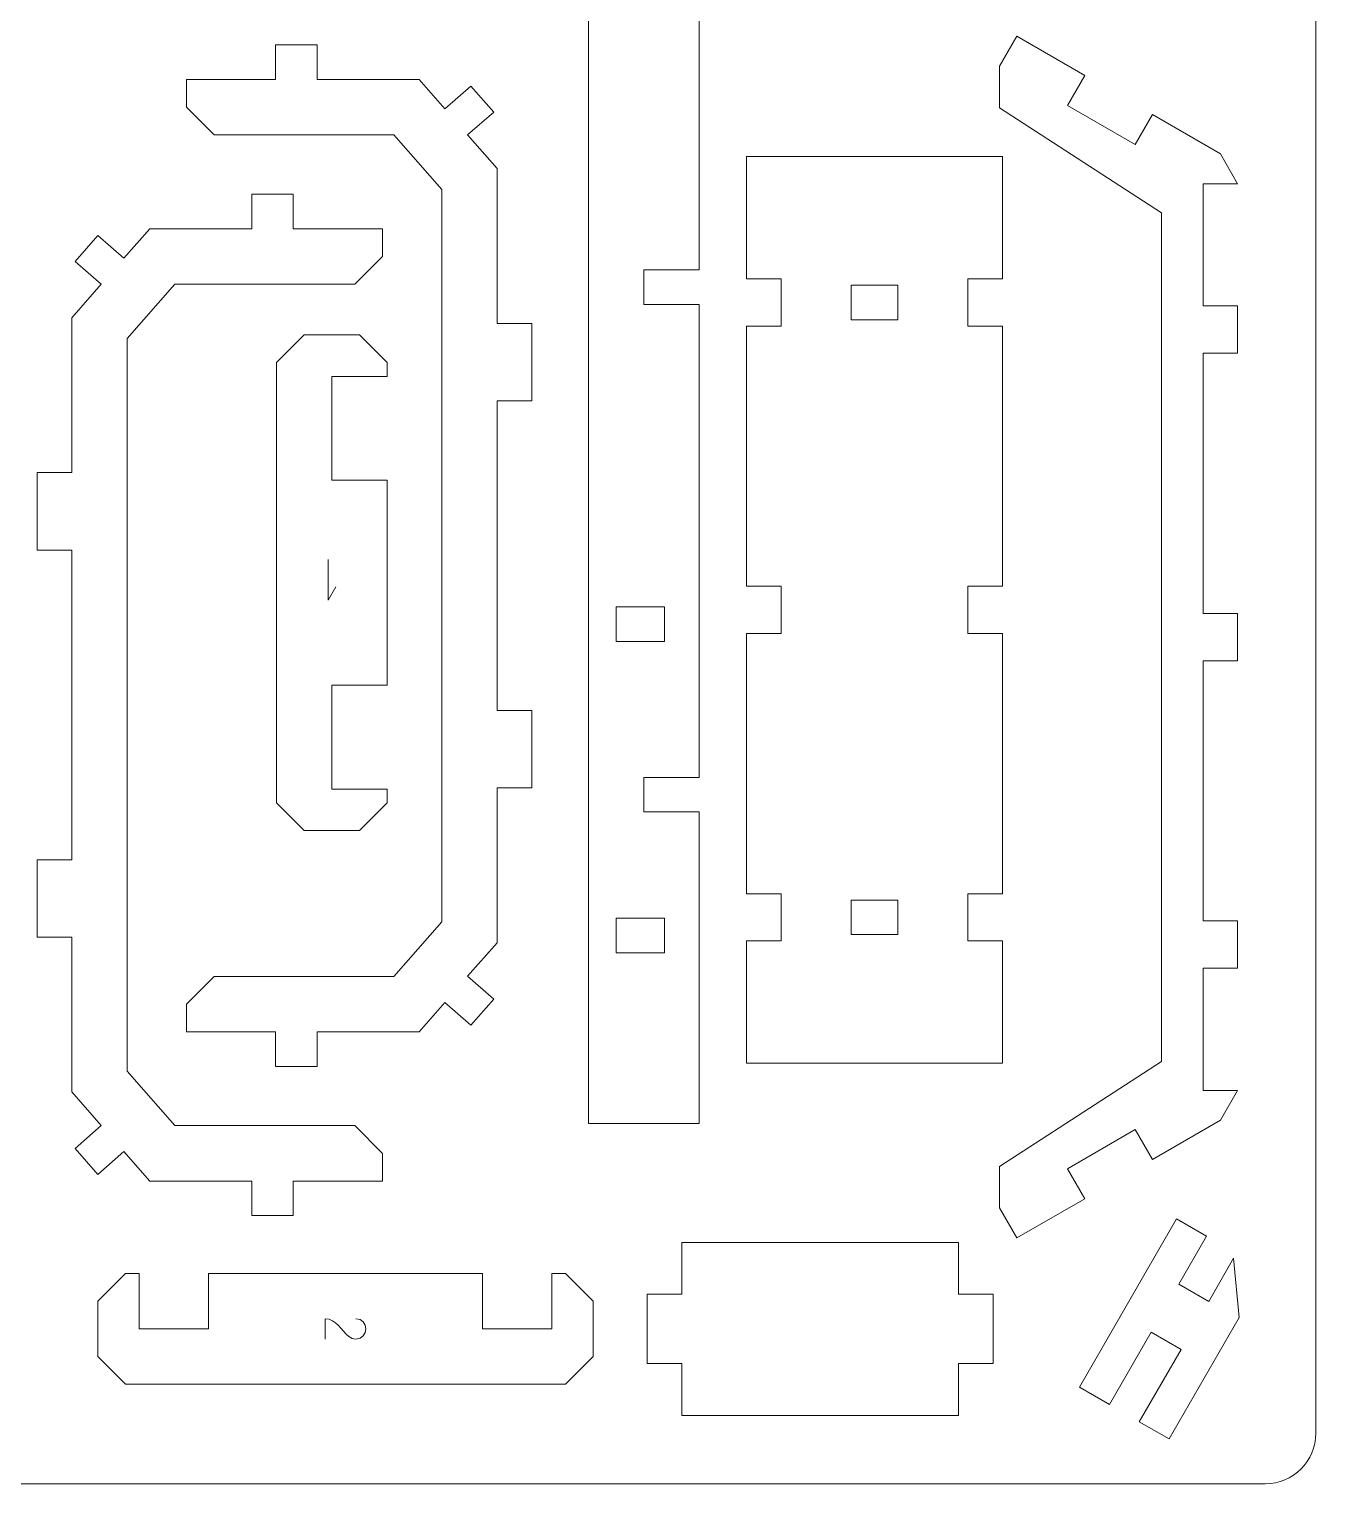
# Model space of a CAD drawing. Header units: centimetres. Extents: x -27.7 to 62.5, y 17.3 to 46.3.
# Drawn here: x 53.03 to 62.51, y 17.3 to 28.03 of the extents above; entities that cross this region are included whole.
import ezdxf

# ---------------------------------------------------------------- set-up
doc = ezdxf.new("R2010")
doc.units = ezdxf.units.CM
doc.header["$MEASUREMENT"] = 0
doc.layers.add('Camada 1', color=7, linetype='Continuous')

msp = doc.modelspace()

# ---------------------------------------------------------------- linework, layer by layer
at = {"layer": 'Camada 1', "color": 6, "lineweight": 20}
msp.add_open_spline([(48.29708, 17.67902), (48.29708, 17.67902), (48.29708, 35.93086), (48.29708, 35.93086), (48.29708, 35.93086), (48.29708, 36.13661), (48.46541, 36.30494), (48.67116, 36.30494), (48.67116, 36.30494), (48.67116, 36.30494), (62.1384, 36.30494), (62.1384, 36.30494), (62.1384, 36.30494), (62.34415, 36.30494), (62.51248, 36.13661), (62.51248, 35.93086), (62.51248, 35.93086), (62.51248, 35.93086), (62.51248, 17.67902), (62.51248, 17.67902), (62.51248, 17.67902), (62.51248, 17.47327), (62.34415, 17.30494), (62.1384, 17.30494), (62.1384, 17.30494), (62.1384, 17.30494), (48.67116, 17.30494), (48.67116, 17.30494), (48.67116, 17.30494), (48.46541, 17.30494), (48.29708, 17.47327), (48.29708, 17.67902)], degree=3, knots=[0, 0, 0, 0, 0.11111111, 0.11111111, 0.11111111, 0.11111111, 0.22222222, 0.22222222, 0.22222222, 0.22222222, 0.33333333, 0.33333333, 0.33333333, 0.33333333, 0.44444444, 0.44444444, 0.44444444, 0.44444444, 0.55555556, 0.55555556, 0.55555556, 0.55555556, 0.66666667, 0.66666667, 0.66666667, 0.66666667, 0.77777778, 0.77777778, 0.77777778, 0.77777778, 1, 1, 1, 1], dxfattribs=at)
at = {"layer": 'Camada 1', "lineweight": 9}
for points, knots in [([(57.55789, 22.25776), (57.55789, 22.25776), (57.96595, 22.25776), (57.96595, 22.25776), (57.96595, 22.25776), (57.96595, 22.25776), (57.96595, 19.96253), (57.96595, 19.96253), (57.96595, 19.96253), (57.96595, 19.96253), (57.14982, 19.96253), (57.14982, 19.96253), (57.14982, 19.96253), (57.14982, 19.96253), (57.14982, 35.93232), (57.14982, 35.93232), (57.14982, 35.93232), (57.14982, 35.93232), (57.96595, 35.93232), (57.96595, 35.93232), (57.96595, 35.93232), (57.96595, 35.93232), (57.96595, 34.59591), (57.96595, 34.59591), (57.96595, 34.59591), (57.96595, 34.59591), (57.55789, 34.59591), (57.55789, 34.59591), (57.55789, 34.59591), (57.55789, 34.59591), (57.55789, 34.34086), (57.55789, 34.34086), (57.55789, 34.34086), (57.55789, 34.34086), (57.96595, 34.34086), (57.96595, 34.34086), (57.96595, 34.34086), (57.96595, 34.34086), (57.96595, 29.99396), (57.96595, 29.99396), (57.96595, 29.99396), (57.96595, 29.99396), (57.55789, 29.99396), (57.55789, 29.99396), (57.55789, 29.99396), (57.55789, 29.99396), (57.55789, 29.73892), (57.55789, 29.73892), (57.55789, 29.73892), (57.55789, 29.73892), (57.96595, 29.73892), (57.96595, 29.73892), (57.96595, 29.73892), (57.96595, 29.73892), (57.96595, 26.25338), (57.96595, 26.25338), (57.96595, 26.25338), (57.96595, 26.25338), (57.55789, 26.25338), (57.55789, 26.25338), (57.55789, 26.25338), (57.55789, 26.25338), (57.55789, 25.99834), (57.55789, 25.99834), (57.55789, 25.99834), (57.55789, 25.99834), (57.96595, 25.99834), (57.96595, 25.99834), (57.96595, 25.99834), (57.96595, 25.99834), (57.96595, 22.51279), (57.96595, 22.51279), (57.96595, 22.51279), (57.96595, 22.51279), (57.55789, 22.51279), (57.55789, 22.51279), (57.55789, 22.51279), (57.55789, 22.51279), (57.55789, 22.25776), (57.55789, 22.25776)], [0, 0, 0, 0, 0.04761905, 0.04761905, 0.04761905, 0.04761905, 0.0952381, 0.0952381, 0.0952381, 0.0952381, 0.14285714, 0.14285714, 0.14285714, 0.14285714, 0.19047619, 0.19047619, 0.19047619, 0.19047619, 0.23809524, 0.23809524, 0.23809524, 0.23809524, 0.28571429, 0.28571429, 0.28571429, 0.28571429, 0.33333333, 0.33333333, 0.33333333, 0.33333333, 0.38095238, 0.38095238, 0.38095238, 0.38095238, 0.42857143, 0.42857143, 0.42857143, 0.42857143, 0.47619048, 0.47619048, 0.47619048, 0.47619048, 0.52380952, 0.52380952, 0.52380952, 0.52380952, 0.57142857, 0.57142857, 0.57142857, 0.57142857, 0.61904762, 0.61904762, 0.61904762, 0.61904762, 0.66666667, 0.66666667, 0.66666667, 0.66666667, 0.71428571, 0.71428571, 0.71428571, 0.71428571, 0.76190476, 0.76190476, 0.76190476, 0.76190476, 0.80952381, 0.80952381, 0.80952381, 0.80952381, 0.85714286, 0.85714286, 0.85714286, 0.85714286, 0.9047619, 0.9047619, 0.9047619, 0.9047619, 1, 1, 1, 1]), ([(56.73076, 22.43565), (56.73076, 22.43565), (56.73076, 23.00624), (56.73076, 23.00624), (56.73076, 23.00624), (56.73076, 23.00624), (56.47572, 23.00624), (56.47572, 23.00624), (56.47572, 23.00624), (56.47572, 23.00624), (56.47572, 25.2886), (56.47572, 25.2886), (56.47572, 25.2886), (56.47572, 25.2886), (56.73076, 25.2886), (56.73076, 25.2886), (56.73076, 25.2886), (56.73076, 25.2886), (56.73076, 25.85919), (56.73076, 25.85919), (56.73076, 25.85919), (56.73076, 25.85919), (56.47572, 25.85919), (56.47572, 25.85919), (56.47572, 25.85919), (56.47572, 25.85919), (56.47572, 27.00038), (56.47572, 27.00038), (56.47572, 27.00038), (56.47572, 27.00038), (56.25872, 27.24838), (56.25872, 27.24838), (56.25872, 27.24838), (56.25872, 27.24838), (56.45065, 27.41633), (56.45065, 27.41633), (56.45065, 27.41633), (56.45065, 27.41633), (56.28271, 27.60826), (56.28271, 27.60826), (56.28271, 27.60826), (56.28271, 27.60826), (56.09077, 27.44032), (56.09077, 27.44032), (56.09077, 27.44032), (56.09077, 27.44032), (55.90092, 27.65729), (55.90092, 27.65729), (55.90092, 27.65729), (55.90092, 27.65729), (55.149, 27.65729), (55.149, 27.65729), (55.149, 27.65729), (55.149, 27.65729), (55.149, 27.91233), (55.149, 27.91233), (55.149, 27.91233), (55.149, 27.91233), (54.84295, 27.91233), (54.84295, 27.91233), (54.84295, 27.91233), (54.84295, 27.91233), (54.84295, 27.65729), (54.84295, 27.65729), (54.84295, 27.65729), (54.84295, 27.65729), (54.18501, 27.65729), (54.18501, 27.65729), (54.18501, 27.65729), (54.18501, 27.65729), (54.18501, 27.45326), (54.18501, 27.45326), (54.18501, 27.45326), (54.18501, 27.45326), (54.38904, 27.24923), (54.38904, 27.24923), (54.38904, 27.24923), (54.38904, 27.24923), (55.71575, 27.24923), (55.71575, 27.24923), (55.71575, 27.24923), (55.71575, 27.24923), (56.06765, 26.84706), (56.06765, 26.84706), (56.06765, 26.84706), (56.06765, 26.84706), (56.06765, 21.44779), (56.06765, 21.44779), (56.06765, 21.44779), (56.06765, 21.44779), (55.71575, 21.04561), (55.71575, 21.04561), (55.71575, 21.04561), (55.71575, 21.04561), (54.38904, 21.04561), (54.38904, 21.04561), (54.38904, 21.04561), (54.38904, 21.04561), (54.18501, 20.84158), (54.18501, 20.84158), (54.18501, 20.84158), (54.18501, 20.84158), (54.18501, 20.63755), (54.18501, 20.63755), (54.18501, 20.63755), (54.18501, 20.63755), (54.84295, 20.63755), (54.84295, 20.63755), (54.84295, 20.63755), (54.84295, 20.63755), (54.84295, 20.38251), (54.84295, 20.38251), (54.84295, 20.38251), (54.84295, 20.38251), (55.149, 20.38251), (55.149, 20.38251), (55.149, 20.38251), (55.149, 20.38251), (55.149, 20.63755), (55.149, 20.63755), (55.149, 20.63755), (55.149, 20.63755), (55.90092, 20.63755), (55.90092, 20.63755), (55.90092, 20.63755), (55.90092, 20.63755), (56.09077, 20.85452), (56.09077, 20.85452), (56.09077, 20.85452), (56.09077, 20.85452), (56.28271, 20.68658), (56.28271, 20.68658), (56.28271, 20.68658), (56.28271, 20.68658), (56.45065, 20.87851), (56.45065, 20.87851), (56.45065, 20.87851), (56.45065, 20.87851), (56.25872, 21.04646), (56.25872, 21.04646), (56.25872, 21.04646), (56.25872, 21.04646), (56.47572, 21.29446), (56.47572, 21.29446), (56.47572, 21.29446), (56.47572, 21.29446), (56.47572, 22.43565), (56.47572, 22.43565), (56.47572, 22.43565), (56.47572, 22.43565), (56.73076, 22.43565), (56.73076, 22.43565)], [0, 0, 0, 0, 0.02564103, 0.02564103, 0.02564103, 0.02564103, 0.05128205, 0.05128205, 0.05128205, 0.05128205, 0.07692308, 0.07692308, 0.07692308, 0.07692308, 0.1025641, 0.1025641, 0.1025641, 0.1025641, 0.12820513, 0.12820513, 0.12820513, 0.12820513, 0.15384615, 0.15384615, 0.15384615, 0.15384615, 0.17948718, 0.17948718, 0.17948718, 0.17948718, 0.20512821, 0.20512821, 0.20512821, 0.20512821, 0.23076923, 0.23076923, 0.23076923, 0.23076923, 0.25641026, 0.25641026, 0.25641026, 0.25641026, 0.28205128, 0.28205128, 0.28205128, 0.28205128, 0.30769231, 0.30769231, 0.30769231, 0.30769231, 0.33333333, 0.33333333, 0.33333333, 0.33333333, 0.35897436, 0.35897436, 0.35897436, 0.35897436, 0.38461538, 0.38461538, 0.38461538, 0.38461538, 0.41025641, 0.41025641, 0.41025641, 0.41025641, 0.43589744, 0.43589744, 0.43589744, 0.43589744, 0.46153846, 0.46153846, 0.46153846, 0.46153846, 0.48717949, 0.48717949, 0.48717949, 0.48717949, 0.51282051, 0.51282051, 0.51282051, 0.51282051, 0.53846154, 0.53846154, 0.53846154, 0.53846154, 0.56410256, 0.56410256, 0.56410256, 0.56410256, 0.58974359, 0.58974359, 0.58974359, 0.58974359, 0.61538462, 0.61538462, 0.61538462, 0.61538462, 0.64102564, 0.64102564, 0.64102564, 0.64102564, 0.66666667, 0.66666667, 0.66666667, 0.66666667, 0.69230769, 0.69230769, 0.69230769, 0.69230769, 0.71794872, 0.71794872, 0.71794872, 0.71794872, 0.74358974, 0.74358974, 0.74358974, 0.74358974, 0.76923077, 0.76923077, 0.76923077, 0.76923077, 0.79487179, 0.79487179, 0.79487179, 0.79487179, 0.82051282, 0.82051282, 0.82051282, 0.82051282, 0.84615385, 0.84615385, 0.84615385, 0.84615385, 0.87179487, 0.87179487, 0.87179487, 0.87179487, 0.8974359, 0.8974359, 0.8974359, 0.8974359, 0.92307692, 0.92307692, 0.92307692, 0.92307692, 0.94871795, 0.94871795, 0.94871795, 0.94871795, 1, 1, 1, 1]), ([(61.1804, 19.91707), (61.1804, 19.91707), (60.68033, 19.62836), (60.68033, 19.62836), (60.68033, 19.62836), (60.68033, 19.62836), (60.80785, 19.40749), (60.80785, 19.40749), (60.80785, 19.40749), (60.80785, 19.40749), (60.30779, 19.11878), (60.30779, 19.11878), (60.30779, 19.11878), (60.30779, 19.11878), (60.18027, 19.33965), (60.18027, 19.33965), (60.18027, 19.33965), (60.18027, 19.33965), (60.18027, 19.6457), (60.18027, 19.6457), (60.18027, 19.6457), (60.18027, 19.6457), (61.37441, 20.41932), (61.37441, 20.41932), (61.37441, 20.41932), (61.37441, 20.41932), (61.37441, 26.67552), (61.37441, 26.67552), (61.37441, 26.67552), (61.37441, 26.67552), (60.18027, 27.44914), (60.18027, 27.44914), (60.18027, 27.44914), (60.18027, 27.44914), (60.18027, 27.75519), (60.18027, 27.75519), (60.18027, 27.75519), (60.18027, 27.75519), (60.30779, 27.97606), (60.30779, 27.97606), (60.30779, 27.97606), (60.30779, 27.97606), (60.80785, 27.68734), (60.80785, 27.68734), (60.80785, 27.68734), (60.80785, 27.68734), (60.68033, 27.46648), (60.68033, 27.46648), (60.68033, 27.46648), (60.68033, 27.46648), (61.1804, 27.17776), (61.1804, 27.17776), (61.1804, 27.17776), (61.1804, 27.17776), (61.30791, 27.39864), (61.30791, 27.39864), (61.30791, 27.39864), (61.30791, 27.39864), (61.80798, 27.10992), (61.80798, 27.10992), (61.80798, 27.10992), (61.80798, 27.10992), (61.9355, 26.88905), (61.9355, 26.88905), (61.9355, 26.88905), (61.9355, 26.88905), (61.68046, 26.88905), (61.68046, 26.88905), (61.68046, 26.88905), (61.68046, 26.88905), (61.68046, 25.98778), (61.68046, 25.98778), (61.68046, 25.98778), (61.68046, 25.98778), (61.9355, 25.98778), (61.9355, 25.98778), (61.9355, 25.98778), (61.9355, 25.98778), (61.9355, 25.63916), (61.9355, 25.63916), (61.9355, 25.63916), (61.9355, 25.63916), (61.68046, 25.63916), (61.68046, 25.63916), (61.68046, 25.63916), (61.68046, 25.63916), (61.68046, 23.72173), (61.68046, 23.72173), (61.68046, 23.72173), (61.68046, 23.72173), (61.9355, 23.72173), (61.9355, 23.72173), (61.9355, 23.72173), (61.9355, 23.72173), (61.9355, 23.37311), (61.9355, 23.37311), (61.9355, 23.37311), (61.9355, 23.37311), (61.68046, 23.37311), (61.68046, 23.37311), (61.68046, 23.37311), (61.68046, 23.37311), (61.68046, 21.45568), (61.68046, 21.45568), (61.68046, 21.45568), (61.68046, 21.45568), (61.9355, 21.45568), (61.9355, 21.45568), (61.9355, 21.45568), (61.9355, 21.45568), (61.9355, 21.10706), (61.9355, 21.10706), (61.9355, 21.10706), (61.9355, 21.10706), (61.68046, 21.10706), (61.68046, 21.10706), (61.68046, 21.10706), (61.68046, 21.10706), (61.68046, 20.20578), (61.68046, 20.20578), (61.68046, 20.20578), (61.68046, 20.20578), (61.9355, 20.20578), (61.9355, 20.20578), (61.9355, 20.20578), (61.9355, 20.20578), (61.80798, 19.98491), (61.80798, 19.98491), (61.80798, 19.98491), (61.80798, 19.98491), (61.30791, 19.6962), (61.30791, 19.6962), (61.30791, 19.6962), (61.30791, 19.6962), (61.1804, 19.91707), (61.1804, 19.91707)], [0, 0, 0, 0, 0.02857143, 0.02857143, 0.02857143, 0.02857143, 0.05714286, 0.05714286, 0.05714286, 0.05714286, 0.08571429, 0.08571429, 0.08571429, 0.08571429, 0.11428571, 0.11428571, 0.11428571, 0.11428571, 0.14285714, 0.14285714, 0.14285714, 0.14285714, 0.17142857, 0.17142857, 0.17142857, 0.17142857, 0.2, 0.2, 0.2, 0.2, 0.22857143, 0.22857143, 0.22857143, 0.22857143, 0.25714286, 0.25714286, 0.25714286, 0.25714286, 0.28571429, 0.28571429, 0.28571429, 0.28571429, 0.31428571, 0.31428571, 0.31428571, 0.31428571, 0.34285714, 0.34285714, 0.34285714, 0.34285714, 0.37142857, 0.37142857, 0.37142857, 0.37142857, 0.4, 0.4, 0.4, 0.4, 0.42857143, 0.42857143, 0.42857143, 0.42857143, 0.45714286, 0.45714286, 0.45714286, 0.45714286, 0.48571429, 0.48571429, 0.48571429, 0.48571429, 0.51428571, 0.51428571, 0.51428571, 0.51428571, 0.54285714, 0.54285714, 0.54285714, 0.54285714, 0.57142857, 0.57142857, 0.57142857, 0.57142857, 0.6, 0.6, 0.6, 0.6, 0.62857143, 0.62857143, 0.62857143, 0.62857143, 0.65714286, 0.65714286, 0.65714286, 0.65714286, 0.68571429, 0.68571429, 0.68571429, 0.68571429, 0.71428571, 0.71428571, 0.71428571, 0.71428571, 0.74285714, 0.74285714, 0.74285714, 0.74285714, 0.77142857, 0.77142857, 0.77142857, 0.77142857, 0.8, 0.8, 0.8, 0.8, 0.82857143, 0.82857143, 0.82857143, 0.82857143, 0.85714286, 0.85714286, 0.85714286, 0.85714286, 0.88571429, 0.88571429, 0.88571429, 0.88571429, 0.91428571, 0.91428571, 0.91428571, 0.91428571, 0.94285714, 0.94285714, 0.94285714, 0.94285714, 1, 1, 1, 1]), ([(59.9465, 23.57311), (59.9465, 23.57311), (59.9465, 23.92173), (59.9465, 23.92173), (59.9465, 23.92173), (59.9465, 23.92173), (60.20153, 23.92173), (60.20153, 23.92173), (60.20153, 23.92173), (60.20153, 23.92173), (60.20153, 25.83916), (60.20153, 25.83916), (60.20153, 25.83916), (60.20153, 25.83916), (59.9465, 25.83916), (59.9465, 25.83916), (59.9465, 25.83916), (59.9465, 25.83916), (59.9465, 26.18778), (59.9465, 26.18778), (59.9465, 26.18778), (59.9465, 26.18778), (60.20153, 26.18778), (60.20153, 26.18778), (60.20153, 26.18778), (60.20153, 26.18778), (60.20153, 27.08906), (60.20153, 27.08906), (60.20153, 27.08906), (60.20153, 27.08906), (58.31424, 27.08906), (58.31424, 27.08906), (58.31424, 27.08906), (58.31424, 27.08906), (58.31424, 26.18778), (58.31424, 26.18778), (58.31424, 26.18778), (58.31424, 26.18778), (58.56928, 26.18778), (58.56928, 26.18778), (58.56928, 26.18778), (58.56928, 26.18778), (58.56928, 25.83916), (58.56928, 25.83916), (58.56928, 25.83916), (58.56928, 25.83916), (58.31424, 25.83916), (58.31424, 25.83916), (58.31424, 25.83916), (58.31424, 25.83916), (58.31424, 23.92173), (58.31424, 23.92173), (58.31424, 23.92173), (58.31424, 23.92173), (58.56928, 23.92173), (58.56928, 23.92173), (58.56928, 23.92173), (58.56928, 23.92173), (58.56928, 23.57311), (58.56928, 23.57311), (58.56928, 23.57311), (58.56928, 23.57311), (58.31424, 23.57311), (58.31424, 23.57311), (58.31424, 23.57311), (58.31424, 23.57311), (58.31424, 21.65569), (58.31424, 21.65569), (58.31424, 21.65569), (58.31424, 21.65569), (58.56928, 21.65569), (58.56928, 21.65569), (58.56928, 21.65569), (58.56928, 21.65569), (58.56928, 21.30706), (58.56928, 21.30706), (58.56928, 21.30706), (58.56928, 21.30706), (58.31424, 21.30706), (58.31424, 21.30706), (58.31424, 21.30706), (58.31424, 21.30706), (58.31424, 20.40579), (58.31424, 20.40579), (58.31424, 20.40579), (58.31424, 20.40579), (60.20153, 20.40579), (60.20153, 20.40579), (60.20153, 20.40579), (60.20153, 20.40579), (60.20153, 21.30706), (60.20153, 21.30706), (60.20153, 21.30706), (60.20153, 21.30706), (59.9465, 21.30706), (59.9465, 21.30706), (59.9465, 21.30706), (59.9465, 21.30706), (59.9465, 21.65569), (59.9465, 21.65569), (59.9465, 21.65569), (59.9465, 21.65569), (60.20153, 21.65569), (60.20153, 21.65569), (60.20153, 21.65569), (60.20153, 21.65569), (60.20153, 23.57311), (60.20153, 23.57311), (60.20153, 23.57311), (60.20153, 23.57311), (59.9465, 23.57311), (59.9465, 23.57311)], [0, 0, 0, 0, 0.03448276, 0.03448276, 0.03448276, 0.03448276, 0.06896552, 0.06896552, 0.06896552, 0.06896552, 0.10344828, 0.10344828, 0.10344828, 0.10344828, 0.13793103, 0.13793103, 0.13793103, 0.13793103, 0.17241379, 0.17241379, 0.17241379, 0.17241379, 0.20689655, 0.20689655, 0.20689655, 0.20689655, 0.24137931, 0.24137931, 0.24137931, 0.24137931, 0.27586207, 0.27586207, 0.27586207, 0.27586207, 0.31034483, 0.31034483, 0.31034483, 0.31034483, 0.34482759, 0.34482759, 0.34482759, 0.34482759, 0.37931034, 0.37931034, 0.37931034, 0.37931034, 0.4137931, 0.4137931, 0.4137931, 0.4137931, 0.44827586, 0.44827586, 0.44827586, 0.44827586, 0.48275862, 0.48275862, 0.48275862, 0.48275862, 0.51724138, 0.51724138, 0.51724138, 0.51724138, 0.55172414, 0.55172414, 0.55172414, 0.55172414, 0.5862069, 0.5862069, 0.5862069, 0.5862069, 0.62068966, 0.62068966, 0.62068966, 0.62068966, 0.65517241, 0.65517241, 0.65517241, 0.65517241, 0.68965517, 0.68965517, 0.68965517, 0.68965517, 0.72413793, 0.72413793, 0.72413793, 0.72413793, 0.75862069, 0.75862069, 0.75862069, 0.75862069, 0.79310345, 0.79310345, 0.79310345, 0.79310345, 0.82758621, 0.82758621, 0.82758621, 0.82758621, 0.86206897, 0.86206897, 0.86206897, 0.86206897, 0.89655172, 0.89655172, 0.89655172, 0.89655172, 0.93103448, 0.93103448, 0.93103448, 0.93103448, 1, 1, 1, 1]), ([(53.08502, 24.75919), (53.08502, 24.75919), (53.08502, 24.1886), (53.08502, 24.1886), (53.08502, 24.1886), (53.08502, 24.1886), (53.34006, 24.1886), (53.34006, 24.1886), (53.34006, 24.1886), (53.34006, 24.1886), (53.34006, 21.90624), (53.34006, 21.90624), (53.34006, 21.90624), (53.34006, 21.90624), (53.08502, 21.90624), (53.08502, 21.90624), (53.08502, 21.90624), (53.08502, 21.90624), (53.08502, 21.33565), (53.08502, 21.33565), (53.08502, 21.33565), (53.08502, 21.33565), (53.34006, 21.33565), (53.34006, 21.33565), (53.34006, 21.33565), (53.34006, 21.33565), (53.34006, 20.19446), (53.34006, 20.19446), (53.34006, 20.19446), (53.34006, 20.19446), (53.55706, 19.94646), (53.55706, 19.94646), (53.55706, 19.94646), (53.55706, 19.94646), (53.36513, 19.77851), (53.36513, 19.77851), (53.36513, 19.77851), (53.36513, 19.77851), (53.53307, 19.58658), (53.53307, 19.58658), (53.53307, 19.58658), (53.53307, 19.58658), (53.72501, 19.75452), (53.72501, 19.75452), (53.72501, 19.75452), (53.72501, 19.75452), (53.91486, 19.53755), (53.91486, 19.53755), (53.91486, 19.53755), (53.91486, 19.53755), (54.66678, 19.53755), (54.66678, 19.53755), (54.66678, 19.53755), (54.66678, 19.53755), (54.66678, 19.28251), (54.66678, 19.28251), (54.66678, 19.28251), (54.66678, 19.28251), (54.97283, 19.28251), (54.97283, 19.28251), (54.97283, 19.28251), (54.97283, 19.28251), (54.97283, 19.53755), (54.97283, 19.53755), (54.97283, 19.53755), (54.97283, 19.53755), (55.63077, 19.53755), (55.63077, 19.53755), (55.63077, 19.53755), (55.63077, 19.53755), (55.63077, 19.74158), (55.63077, 19.74158), (55.63077, 19.74158), (55.63077, 19.74158), (55.42674, 19.94561), (55.42674, 19.94561), (55.42674, 19.94561), (55.42674, 19.94561), (54.10003, 19.94561), (54.10003, 19.94561), (54.10003, 19.94561), (54.10003, 19.94561), (53.74813, 20.34778), (53.74813, 20.34778), (53.74813, 20.34778), (53.74813, 20.34778), (53.74813, 25.74705), (53.74813, 25.74705), (53.74813, 25.74705), (53.74813, 25.74705), (54.10003, 26.14923), (54.10003, 26.14923), (54.10003, 26.14923), (54.10003, 26.14923), (55.42674, 26.14923), (55.42674, 26.14923), (55.42674, 26.14923), (55.42674, 26.14923), (55.63077, 26.35326), (55.63077, 26.35326), (55.63077, 26.35326), (55.63077, 26.35326), (55.63077, 26.55729), (55.63077, 26.55729), (55.63077, 26.55729), (55.63077, 26.55729), (54.97283, 26.55729), (54.97283, 26.55729), (54.97283, 26.55729), (54.97283, 26.55729), (54.97283, 26.81233), (54.97283, 26.81233), (54.97283, 26.81233), (54.97283, 26.81233), (54.66678, 26.81233), (54.66678, 26.81233), (54.66678, 26.81233), (54.66678, 26.81233), (54.66678, 26.55729), (54.66678, 26.55729), (54.66678, 26.55729), (54.66678, 26.55729), (53.91486, 26.55729), (53.91486, 26.55729), (53.91486, 26.55729), (53.91486, 26.55729), (53.72501, 26.34032), (53.72501, 26.34032), (53.72501, 26.34032), (53.72501, 26.34032), (53.53307, 26.50826), (53.53307, 26.50826), (53.53307, 26.50826), (53.53307, 26.50826), (53.36513, 26.31633), (53.36513, 26.31633), (53.36513, 26.31633), (53.36513, 26.31633), (53.55706, 26.14838), (53.55706, 26.14838), (53.55706, 26.14838), (53.55706, 26.14838), (53.34006, 25.90038), (53.34006, 25.90038), (53.34006, 25.90038), (53.34006, 25.90038), (53.34006, 24.75919), (53.34006, 24.75919), (53.34006, 24.75919), (53.34006, 24.75919), (53.08502, 24.75919), (53.08502, 24.75919)], [0, 0, 0, 0, 0.02564103, 0.02564103, 0.02564103, 0.02564103, 0.05128205, 0.05128205, 0.05128205, 0.05128205, 0.07692308, 0.07692308, 0.07692308, 0.07692308, 0.1025641, 0.1025641, 0.1025641, 0.1025641, 0.12820513, 0.12820513, 0.12820513, 0.12820513, 0.15384615, 0.15384615, 0.15384615, 0.15384615, 0.17948718, 0.17948718, 0.17948718, 0.17948718, 0.20512821, 0.20512821, 0.20512821, 0.20512821, 0.23076923, 0.23076923, 0.23076923, 0.23076923, 0.25641026, 0.25641026, 0.25641026, 0.25641026, 0.28205128, 0.28205128, 0.28205128, 0.28205128, 0.30769231, 0.30769231, 0.30769231, 0.30769231, 0.33333333, 0.33333333, 0.33333333, 0.33333333, 0.35897436, 0.35897436, 0.35897436, 0.35897436, 0.38461538, 0.38461538, 0.38461538, 0.38461538, 0.41025641, 0.41025641, 0.41025641, 0.41025641, 0.43589744, 0.43589744, 0.43589744, 0.43589744, 0.46153846, 0.46153846, 0.46153846, 0.46153846, 0.48717949, 0.48717949, 0.48717949, 0.48717949, 0.51282051, 0.51282051, 0.51282051, 0.51282051, 0.53846154, 0.53846154, 0.53846154, 0.53846154, 0.56410256, 0.56410256, 0.56410256, 0.56410256, 0.58974359, 0.58974359, 0.58974359, 0.58974359, 0.61538462, 0.61538462, 0.61538462, 0.61538462, 0.64102564, 0.64102564, 0.64102564, 0.64102564, 0.66666667, 0.66666667, 0.66666667, 0.66666667, 0.69230769, 0.69230769, 0.69230769, 0.69230769, 0.71794872, 0.71794872, 0.71794872, 0.71794872, 0.74358974, 0.74358974, 0.74358974, 0.74358974, 0.76923077, 0.76923077, 0.76923077, 0.76923077, 0.79487179, 0.79487179, 0.79487179, 0.79487179, 0.82051282, 0.82051282, 0.82051282, 0.82051282, 0.84615385, 0.84615385, 0.84615385, 0.84615385, 0.87179487, 0.87179487, 0.87179487, 0.87179487, 0.8974359, 0.8974359, 0.8974359, 0.8974359, 0.92307692, 0.92307692, 0.92307692, 0.92307692, 0.94871795, 0.94871795, 0.94871795, 0.94871795, 1, 1, 1, 1]), ([(55.66595, 22.42686), (55.66595, 22.42686), (55.25789, 22.42686), (55.25789, 22.42686), (55.25789, 22.42686), (55.25789, 22.42686), (55.25789, 23.19197), (55.25789, 23.19197), (55.25789, 23.19197), (55.25789, 23.19197), (55.66595, 23.19197), (55.66595, 23.19197), (55.66595, 23.19197), (55.66595, 23.19197), (55.66595, 24.70286), (55.66595, 24.70286), (55.66595, 24.70286), (55.66595, 24.70286), (55.25789, 24.70286), (55.25789, 24.70286), (55.25789, 24.70286), (55.25789, 24.70286), (55.25789, 25.46798), (55.25789, 25.46798), (55.25789, 25.46798), (55.25789, 25.46798), (55.66595, 25.46798), (55.66595, 25.46798), (55.66595, 25.46798), (55.66595, 25.46798), (55.66595, 25.57), (55.66595, 25.57), (55.66595, 25.57), (55.66595, 25.57), (55.46192, 25.77403), (55.46192, 25.77403), (55.46192, 25.77403), (55.46192, 25.77403), (55.05385, 25.77403), (55.05385, 25.77403), (55.05385, 25.77403), (55.05385, 25.77403), (54.84982, 25.57), (54.84982, 25.57), (54.84982, 25.57), (54.84982, 25.57), (54.84982, 22.32484), (54.84982, 22.32484), (54.84982, 22.32484), (54.84982, 22.32484), (55.05385, 22.12081), (55.05385, 22.12081), (55.05385, 22.12081), (55.05385, 22.12081), (55.46192, 22.12081), (55.46192, 22.12081), (55.46192, 22.12081), (55.46192, 22.12081), (55.66595, 22.32484), (55.66595, 22.32484), (55.66595, 22.32484), (55.66595, 22.32484), (55.66595, 22.42686), (55.66595, 22.42686)], [0, 0, 0, 0, 0.05882353, 0.05882353, 0.05882353, 0.05882353, 0.11764706, 0.11764706, 0.11764706, 0.11764706, 0.17647059, 0.17647059, 0.17647059, 0.17647059, 0.23529412, 0.23529412, 0.23529412, 0.23529412, 0.29411765, 0.29411765, 0.29411765, 0.29411765, 0.35294118, 0.35294118, 0.35294118, 0.35294118, 0.41176471, 0.41176471, 0.41176471, 0.41176471, 0.47058824, 0.47058824, 0.47058824, 0.47058824, 0.52941176, 0.52941176, 0.52941176, 0.52941176, 0.58823529, 0.58823529, 0.58823529, 0.58823529, 0.64705882, 0.64705882, 0.64705882, 0.64705882, 0.70588235, 0.70588235, 0.70588235, 0.70588235, 0.76470588, 0.76470588, 0.76470588, 0.76470588, 0.82352941, 0.82352941, 0.82352941, 0.82352941, 0.88235294, 0.88235294, 0.88235294, 0.88235294, 1, 1, 1, 1]), ([(61.21039, 17.76369), (61.21039, 17.76369), (61.43126, 17.63617), (61.43126, 17.63617), (61.43126, 17.63617), (61.43126, 17.63617), (61.94777, 18.53078), (61.94777, 18.53078), (61.94777, 18.53078), (61.94777, 18.53078), (61.906, 18.96851), (61.906, 18.96851), (61.906, 18.96851), (61.906, 18.96851), (61.72225, 18.65024), (61.72225, 18.65024), (61.72225, 18.65024), (61.72225, 18.65024), (61.50137, 18.77777), (61.50137, 18.77777), (61.50137, 18.77777), (61.50137, 18.77777), (61.7054, 19.13116), (61.7054, 19.13116), (61.7054, 19.13116), (61.7054, 19.13116), (61.48454, 19.25868), (61.48454, 19.25868), (61.48454, 19.25868), (61.48454, 19.25868), (60.76865, 18.01873), (60.76865, 18.01873), (60.76865, 18.01873), (60.76865, 18.01873), (60.98952, 17.89121), (60.98952, 17.89121), (60.98952, 17.89121), (60.98952, 17.89121), (61.29734, 18.42437), (61.29734, 18.42437), (61.29734, 18.42437), (61.29734, 18.42437), (61.51822, 18.29685), (61.51822, 18.29685), (61.51822, 18.29685), (61.51822, 18.29685), (61.21039, 17.76369), (61.21039, 17.76369)], [0, 0, 0, 0, 0.07692308, 0.07692308, 0.07692308, 0.07692308, 0.15384615, 0.15384615, 0.15384615, 0.15384615, 0.23076923, 0.23076923, 0.23076923, 0.23076923, 0.30769231, 0.30769231, 0.30769231, 0.30769231, 0.38461538, 0.38461538, 0.38461538, 0.38461538, 0.46153846, 0.46153846, 0.46153846, 0.46153846, 0.53846154, 0.53846154, 0.53846154, 0.53846154, 0.61538462, 0.61538462, 0.61538462, 0.61538462, 0.69230769, 0.69230769, 0.69230769, 0.69230769, 0.76923077, 0.76923077, 0.76923077, 0.76923077, 0.84615385, 0.84615385, 0.84615385, 0.84615385, 1, 1, 1, 1]), ([(57.83773, 18.19238), (57.83773, 18.19238), (57.83773, 17.80982), (57.83773, 17.80982), (57.83773, 17.80982), (57.83773, 17.80982), (59.87805, 17.80982), (59.87805, 17.80982), (59.87805, 17.80982), (59.87805, 17.80982), (59.87805, 18.19238), (59.87805, 18.19238), (59.87805, 18.19238), (59.87805, 18.19238), (60.13309, 18.19238), (60.13309, 18.19238), (60.13309, 18.19238), (60.13309, 18.19238), (60.13309, 18.70245), (60.13309, 18.70245), (60.13309, 18.70245), (60.13309, 18.70245), (59.87805, 18.70245), (59.87805, 18.70245), (59.87805, 18.70245), (59.87805, 18.70245), (59.87805, 19.08502), (59.87805, 19.08502), (59.87805, 19.08502), (59.87805, 19.08502), (57.83773, 19.08502), (57.83773, 19.08502), (57.83773, 19.08502), (57.83773, 19.08502), (57.83773, 18.70245), (57.83773, 18.70245), (57.83773, 18.70245), (57.83773, 18.70245), (57.58269, 18.70245), (57.58269, 18.70245), (57.58269, 18.70245), (57.58269, 18.70245), (57.58269, 18.19238), (57.58269, 18.19238), (57.58269, 18.19238), (57.58269, 18.19238), (57.83773, 18.19238), (57.83773, 18.19238)], [0, 0, 0, 0, 0.07692308, 0.07692308, 0.07692308, 0.07692308, 0.15384615, 0.15384615, 0.15384615, 0.15384615, 0.23076923, 0.23076923, 0.23076923, 0.23076923, 0.30769231, 0.30769231, 0.30769231, 0.30769231, 0.38461538, 0.38461538, 0.38461538, 0.38461538, 0.46153846, 0.46153846, 0.46153846, 0.46153846, 0.53846154, 0.53846154, 0.53846154, 0.53846154, 0.61538462, 0.61538462, 0.61538462, 0.61538462, 0.69230769, 0.69230769, 0.69230769, 0.69230769, 0.76923077, 0.76923077, 0.76923077, 0.76923077, 0.84615385, 0.84615385, 0.84615385, 0.84615385, 1, 1, 1, 1]), ([(56.87845, 18.85548), (56.87845, 18.85548), (56.87845, 18.44741), (56.87845, 18.44741), (56.87845, 18.44741), (56.87845, 18.44741), (56.36837, 18.44741), (56.36837, 18.44741), (56.36837, 18.44741), (56.36837, 18.44741), (56.36837, 18.85548), (56.36837, 18.85548), (56.36837, 18.85548), (56.36837, 18.85548), (54.34741, 18.85548), (54.34741, 18.85548), (54.34741, 18.85548), (54.34741, 18.85548), (54.34741, 18.44741), (54.34741, 18.44741), (54.34741, 18.44741), (54.34741, 18.44741), (53.83733, 18.44741), (53.83733, 18.44741), (53.83733, 18.44741), (53.83733, 18.44741), (53.83733, 18.85548), (53.83733, 18.85548), (53.83733, 18.85548), (53.83733, 18.85548), (53.73531, 18.85548), (53.73531, 18.85548), (53.73531, 18.85548), (53.73531, 18.85548), (53.53128, 18.65144), (53.53128, 18.65144), (53.53128, 18.65144), (53.53128, 18.65144), (53.53128, 18.24338), (53.53128, 18.24338), (53.53128, 18.24338), (53.53128, 18.24338), (53.73531, 18.03935), (53.73531, 18.03935), (53.73531, 18.03935), (53.73531, 18.03935), (56.98047, 18.03935), (56.98047, 18.03935), (56.98047, 18.03935), (56.98047, 18.03935), (57.1845, 18.24338), (57.1845, 18.24338), (57.1845, 18.24338), (57.1845, 18.24338), (57.1845, 18.65144), (57.1845, 18.65144), (57.1845, 18.65144), (57.1845, 18.65144), (56.98047, 18.85548), (56.98047, 18.85548), (56.98047, 18.85548), (56.98047, 18.85548), (56.87845, 18.85548), (56.87845, 18.85548)], [0, 0, 0, 0, 0.05882353, 0.05882353, 0.05882353, 0.05882353, 0.11764706, 0.11764706, 0.11764706, 0.11764706, 0.17647059, 0.17647059, 0.17647059, 0.17647059, 0.23529412, 0.23529412, 0.23529412, 0.23529412, 0.29411765, 0.29411765, 0.29411765, 0.29411765, 0.35294118, 0.35294118, 0.35294118, 0.35294118, 0.41176471, 0.41176471, 0.41176471, 0.41176471, 0.47058824, 0.47058824, 0.47058824, 0.47058824, 0.52941176, 0.52941176, 0.52941176, 0.52941176, 0.58823529, 0.58823529, 0.58823529, 0.58823529, 0.64705882, 0.64705882, 0.64705882, 0.64705882, 0.70588235, 0.70588235, 0.70588235, 0.70588235, 0.76470588, 0.76470588, 0.76470588, 0.76470588, 0.82352941, 0.82352941, 0.82352941, 0.82352941, 0.88235294, 0.88235294, 0.88235294, 0.88235294, 1, 1, 1, 1])]:
    msp.add_open_spline(points, degree=3, knots=knots, dxfattribs=at)
at = {"layer": 'Camada 1', "color": 104, "lineweight": 9}
for points in [[(59.08573, 25.88595), (59.08573, 25.88595), (59.43004, 25.88595), (59.43004, 25.88595), (59.43004, 25.88595), (59.43004, 25.88595), (59.43004, 26.14099), (59.43004, 26.14099), (59.43004, 26.14099), (59.43004, 26.14099), (59.08573, 26.14099), (59.08573, 26.14099), (59.08573, 26.14099), (59.08573, 26.14099), (59.08573, 25.88595), (59.08573, 25.88595)], [(57.35385, 23.51476), (57.35385, 23.51476), (57.35385, 23.76981), (57.35385, 23.76981), (57.35385, 23.76981), (57.35385, 23.76981), (57.71091, 23.76981), (57.71091, 23.76981), (57.71091, 23.76981), (57.71091, 23.76981), (57.71091, 23.51476), (57.71091, 23.51476), (57.71091, 23.51476), (57.71091, 23.51476), (57.35385, 23.51476), (57.35385, 23.51476)], [(59.08573, 21.60889), (59.08573, 21.60889), (59.08573, 21.35386), (59.08573, 21.35386), (59.08573, 21.35386), (59.08573, 21.35386), (59.43004, 21.35386), (59.43004, 21.35386), (59.43004, 21.35386), (59.43004, 21.35386), (59.43004, 21.60889), (59.43004, 21.60889), (59.43004, 21.60889), (59.43004, 21.60889), (59.08573, 21.60889), (59.08573, 21.60889)], [(57.71091, 21.47444), (57.71091, 21.47444), (57.35385, 21.47444), (57.35385, 21.47444), (57.35385, 21.47444), (57.35385, 21.47444), (57.35385, 21.21941), (57.35385, 21.21941), (57.35385, 21.21941), (57.35385, 21.21941), (57.71091, 21.21941), (57.71091, 21.21941), (57.71091, 21.21941), (57.71091, 21.21941), (57.71091, 21.47444), (57.71091, 21.47444)]]:
    msp.add_open_spline(points, degree=3, knots=[0, 0, 0, 0, 0.2, 0.2, 0.2, 0.2, 0.4, 0.4, 0.4, 0.4, 0.6, 0.6, 0.6, 0.6, 1, 1, 1, 1], dxfattribs=at)
at = {"layer": 'Camada 1', "color": 5, "lineweight": 20}
for points, knots in [([(55.22931, 24.11832), (55.22931, 24.11832), (55.22931, 23.81832), (55.22931, 23.81832), (55.22931, 23.81832), (55.22931, 23.81832), (55.28645, 23.91832), (55.28645, 23.91832)], [0, 0, 0, 0, 0.33333333, 0.33333333, 0.33333333, 0.33333333, 1, 1, 1, 1]), ([(55.43336, 18.52241), (55.5321, 18.52241), (55.5321, 18.37241), (55.43336, 18.37241), (55.43336, 18.37241), (55.41418, 18.37241), (55.39666, 18.37961), (55.38341, 18.39146), (55.38341, 18.39146), (55.32506, 18.43511), (55.29317, 18.52241), (55.20836, 18.52241), (55.20836, 18.52241), (55.20836, 18.52241), (55.20836, 18.37241), (55.20836, 18.37241)], [0, 0, 0, 0, 0.2, 0.2, 0.2, 0.2, 0.4, 0.4, 0.4, 0.4, 0.6, 0.6, 0.6, 0.6, 1, 1, 1, 1])]:
    msp.add_open_spline(points, degree=3, knots=knots, dxfattribs=at)

doc.saveas('drawing.dxf')
